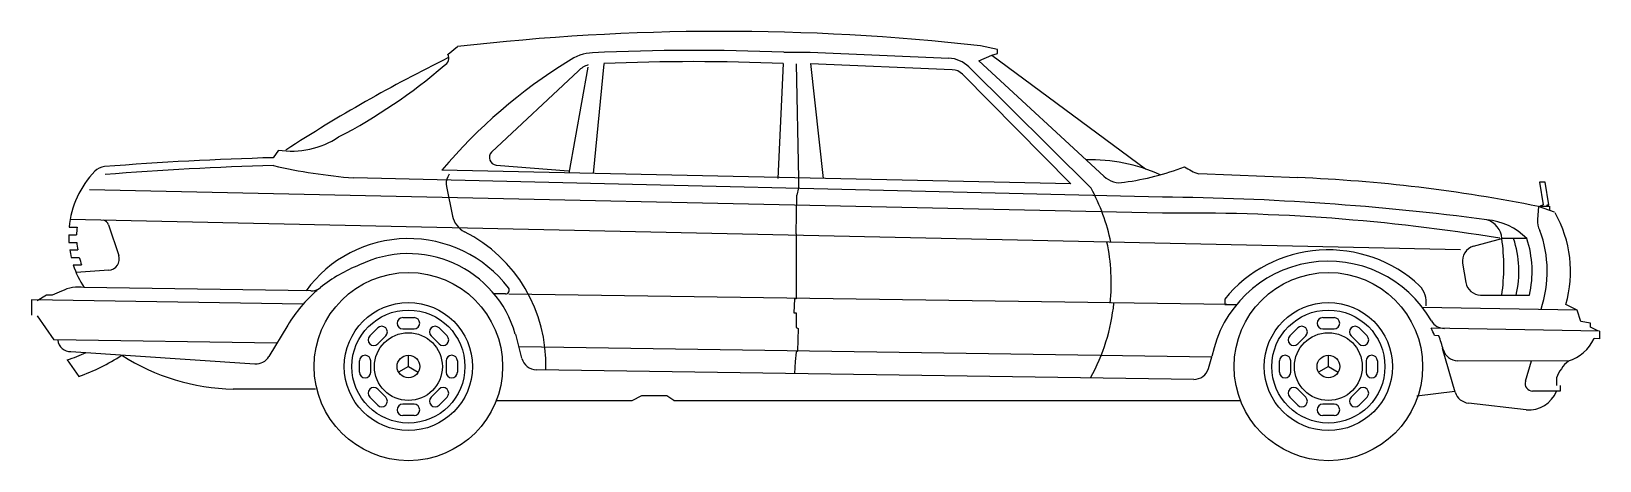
# Model space of a CAD drawing. Extents: x -5.28 to 0, y 0 to 1.45.
import ezdxf

# ---------------------------------------------------------------- set-up
doc = ezdxf.new("R2010")
doc.units = 0
doc.layers.get('0').update_dxf_attribs({"linetype": 'CONTINUOUS'})
doc.layers.add('CAR_DTL', color=7, linetype='CONTINUOUS')

msp = doc.modelspace()

# ---------------------------------------------------------------- linework, layer by layer
at = {"color": 0, "linetype": 'BYBLOCK'}
for p, q in [((-3.8798, 1.3716), (-3.8481, 1.397)), ((-2.7487, 1.3779), (-2.6598, 1.3779)), ((-2.6598, 1.3779), (-2.193, 1.3578)), ((-2.0287, 1.3868), (-2.0858, 1.3995)), ((-2.0477, 1.3678), (-2.0287, 1.3741)), ((-2.0287, 1.3741), (-2.0287, 1.3868)), ((-3.4088, 1.328), (-3.4725, 0.9705)), ((-3.3546, 1.3384), (-3.3906, 0.9687)), ((-2.7504, 1.3399), (-2.7686, 0.9525)), ((-2.6586, 1.3397), (-2.1812, 1.3192)), ((-2.6586, 1.3397), (-2.6162, 0.9525)), ((-2.0922, 1.3487), (-2.0477, 1.3678)), ((-1.6704, 0.9594), (-2.0922, 1.3487)), ((-2.0477, 1.3678), (-1.5304, 0.9842)), ((-3.4406, 1.3154), (-3.7332, 1.0406)), ((-1.7824, 0.9336), (-2.1472, 1.304)), ((-4.4513, 1.0477), (-4.4684, 1.0222)), ((-1.7824, 0.9336), (-3.9006, 0.9798)), ((-3.7174, 0.9975), (-3.4735, 0.9779)), ((-1.0176, 0.9547), (-1.3513, 0.9675)), ((-0.2064, 0.8572), (-0.2096, 0.8138)), ((-0.1524, 0.8382), (-0.2064, 0.8572)), ((-0.4699, 0.7112), (-5.1527, 0.8134)), ((-5.0234, 0.7954), (-4.989, 0.6923)), ((-5.1575, 0.762), (-5.1309, 0.762)), ((-5.1562, 0.7874), (-5.1294, 0.7874)), ((-0.4256, 0.7233), (-0.3302, 0.7493)), ((-0.2459, 0.7493), (-0.3302, 0.7493)), ((-5.1568, 0.7366), (-5.1301, 0.7366)), ((-5.1541, 0.7112), (-5.1271, 0.7112)), ((-5.1492, 0.6858), (-5.1218, 0.6858)), ((-5.1421, 0.6604), (-5.1139, 0.6604)), ((-5.0225, 0.6423), (-5.1324, 0.6344)), ((-0.4624, 0.6659), (-0.4516, 0.6012)), ((-4.3424, 0.5726), (-5.1054, 0.5842)), ((-5.2832, 0.5423), (-5.2832, 0.4915)), ((-5.2324, 0.5588), (-5.2641, 0.5397)), ((-5.2134, 0.5588), (-5.2324, 0.5588)), ((-5.1816, 0.5715), (-5.2134, 0.5588)), ((-0.4015, 0.5588), (-0.2372, 0.5588)), ((-5.2641, 0.4889), (-5.2078, 0.4076)), ((-0.0762, 0.508), (-0.5974, 0.5171)), ((-0.0762, 0.508), (-0.1143, 0.5271)), ((-0.0635, 0.4699), (-0.0762, 0.508)), ((-4.4196, 0.4572), (-4.4831, 0.3515)), ((-3.631, 0.3456), (-3.6511, 0.4263)), ((-0.0318, 0.4636), (-0.0635, 0.4699)), ((-0.0318, 0.4508), (-0.0318, 0.4636)), ((-0.0063, 0.4381), (-0.0318, 0.4508)), ((-0.0007, 0.4369), (-0.0007, 0.4115)), ((-0.4868, 0.2308), (-0.5301, 0.3785)), ((-0.0007, 0.4115), (-0.0195, 0.4118)), ((-5.1624, 0.3399), (-5.1238, 0.2841)), ((-5.1498, 0.3683), (-4.53, 0.327)), ((-1.3185, 0.3109), (-1.3068, 0.3509)), ((-0.1059, 0.3363), (-0.4792, 0.3371)), ((-1.3681, 0.2743), (-3.5824, 0.3067)), ((-0.1461, 0.2794), (-0.1461, 0.254)), ((-4.3264, 0.2413), (-4.6037, 0.2413)), ((-3.2592, 0.2032), (-3.2264, 0.2199)), ((-3.2264, 0.2199), (-3.1424, 0.2199)), ((-3.1424, 0.2199), (-3.119, 0.2044)), ((-0.6159, 0.2193), (-0.488, 0.2348)), ((-3.717, 0.2032), (-3.2592, 0.2032)), ((-3.1191, 0.2032), (-1.2106, 0.2032)), ((-0.2477, 0.1714), (-0.4424, 0.1945))]:
    msp.add_line(p, q, dxfattribs=at)
for centre, radius in [((-4.0132, 0.3175), 0.3175), ((-0.9144, 0.3175), 0.3175), ((-4.0132, 0.3175), 0.2159), ((-0.9144, 0.3175), 0.2159), ((-4.0132, 0.3175), 0.1143), ((-0.9144, 0.3175), 0.1143)]:
    msp.add_circle(centre, radius, dxfattribs=at)
for centre, radius, start, end in [((-2.9559, -6.2929), 7.7414, 83.54663, 96.61792), ((-3.3854, 1.224), 0.1524, 92.7239, 125.6466), ((-3.0512, -5.8007), 7.185, 87.58764, 92.72392), ((-1.5902, -3.2945), 5.1862, 116.1991, 123.1471), ((-5.1156, 2.7532), 1.8739, 297.5753, 310.7441), ((-2.5364, -0.17), 1.7842, 121.7117, 139.874), ((-3.9053, 1.3589), 0.0284, 296.5651, 26.5651), ((-3.3862, 1.2621), 0.0762, 106.4592, 135.5787), ((-3.0512, -5.8007), 7.1469, 87.58836, 92.43367), ((-2.1834, 1.2684), 0.0508, 44.5578, 87.5305), ((-4.4069, 1.3312), 0.2869, 261.0886, 303.5896), ((-4.1776, -9.8136), 10.8397, 91.53706, 94.54729), ((-3.715, 1.0228), 0.0254, 135.5787, 264.6855), ((-4.842, 0.758), 0.3155, 136.1542, 174.6517), ((-5.033, 0.9414), 0.0508, 94.5473, 136.1542), ((-1.6173, 1.0141), 0.0762, 225.8814, 281.9957), ((-1.7321, 1.877), 0.9466, 277.9309, 290.6332), ((-1.284, 1.161), 0.2048, 235.9972, 250.8078), ((-1.2214, -4.1571), 5.1161, 78.5567, 87.7172), ((-1.5452, -8.0089), 8.8981, 82.48194, 89.53624), ((-5.0475, 0.7874), 0.0254, 18.4349, 73.1957), ((-0.4001, 0.5968), 0.2168, 44.6882, 84.9527), ((-0.3996, 0.7459), 0.0694, 2.8222, 74.4975), ((-0.1595, 0.805), 0.0508, 170.0033, 213.9502), ((-0.4999, 0.6385), 0.4011, 343.8763, 29.514), ((-4.842, 0.758), 0.3155, 179.2717, 183.887), ((-4.842, 0.758), 0.2889, 174.1568, 179.2046), ((-0.9906, 0.6541), 0.6672, 351.7928, 8.2072), ((-0.5783, 0.6385), 0.3503, 346.8431, 18.4292), ((-0.5783, 0.6385), 0.4011, 341.5539, 20.1295), ((-4.842, 0.758), 0.3155, 188.5277, 193.2257), ((-4.842, 0.758), 0.2889, 184.2461, 189.3209), ((-5.0252, 0.6803), 0.0381, 274.0856, 18.4349), ((-4.0132, 0.3239), 0.3746, 16.0104, 116.0917), ((-0.4122, 0.6743), 0.0508, 105.2551, 189.4623), ((-4.842, 0.758), 0.3155, 198.0162, 213.4208), ((-4.842, 0.758), 0.2889, 194.4708, 199.7435), ((-4.0029, 0.2068), 0.4861, 111.1064, 129.1088), ((-0.9144, 0.2731), 0.4001, 29.7521, 168.7739), ((-5.1245, 0.4636), 0.1221, 81.0274, 117.8973), ((-4.3416, 0.6234), 0.0508, 269.1319, 309.1088), ((-0.4015, 0.6096), 0.0508, 189.4623, 270), ((-4.0029, 0.2068), 0.4861, 130.8255, 148.997), ((-5.1506, 0.4124), 0.0441, 187.7652, 271.0322), ((-0.9144, 0.2731), 0.4001, 14.7543, 21.6859), ((-0.4784, 0.3879), 0.0508, 194.7543, 269.1319), ((-0.147, 0.4706), 0.1404, 287.01, 335.2532), ((-5.37, 0.9679), 0.6614, 288.2886, 294.2594), ((-5.37, 0.9679), 0.7268, 289.7997, 302.5992), ((-4.5868, 0.9679), 0.7268, 237.4008, 268.6669), ((-4.5267, 0.3777), 0.0508, 266.1859, 328.997), ((-3.5817, 0.3575), 0.0508, 193.9323, 269.1319), ((-0.0158, 0.2301), 0.1393, 130.3267, 159.2856), ((-1.3673, 0.3251), 0.0508, 269.1319, 343.6765), ((-0.4381, 0.2451), 0.0508, 196.3235, 265.1355), ((-0.2392, 0.2709), 0.0998, 265.1355, 338.8753)]:
    msp.add_arc(centre, radius, start, end, dxfattribs=at)
at = {"layer": 'CAR_DTL'}
for p, q in [((-2.7074, 1.3384), (-2.6987, 0.9525)), ((-1.7137, 0.9194), (-2.1258, 1.3284)), ((-1.4732, 0.8887), (-4.1981, 0.9541)), ((-3.8762, 0.9666), (-3.8805, 0.958)), ((-2.6987, 0.9525), (-2.6987, 0.9207)), ((-1.4732, 0.8347), (-5.0869, 0.9136)), ((-3.8849, 0.925), (-3.8645, 0.8251)), ((-2.6987, 0.9207), (-2.705, 0.8954)), ((-0.2032, 0.9398), (-0.1905, 0.8636)), ((-0.1842, 0.9398), (-0.2032, 0.9398)), ((-0.1714, 0.8636), (-0.1842, 0.9398)), ((-2.7074, 0.7656), (-2.705, 0.8954)), ((-0.2037, 0.8584), (-0.1699, 0.8584)), ((-0.1905, 0.8636), (-0.2032, 0.8572)), ((-0.1778, 0.8636), (-0.1714, 0.8636)), ((-0.1778, 0.8572), (-0.1778, 0.8636)), ((-0.1699, 0.8584), (-0.1699, 0.8455)), ((-2.7074, 0.7656), (-2.7074, 0.5463)), ((-4.3674, 0.5285), (-5.2832, 0.5423)), ((-3.6861, 0.5627), (-3.725, 0.5633)), ((-1.256, 0.5266), (-3.6745, 0.5621)), ((-2.7124, 0.5463), (-2.7149, 0.4988)), ((-2.7074, 0.5463), (-2.7124, 0.5463)), ((-1.2636, 0.5461), (-1.2636, 0.5271)), ((-4.0322, 0.4826), (-3.9941, 0.4826)), ((-2.7149, 0.4988), (-2.7074, 0.4988)), ((-2.7074, 0.4988), (-2.7074, 0.4489)), ((-1.2636, 0.5271), (-1.2255, 0.5271)), ((-0.9335, 0.4826), (-0.8953, 0.4826)), ((-4.1434, 0.4208), (-4.1165, 0.4477)), ((-4.0322, 0.4445), (-3.9941, 0.4445)), ((-3.9099, 0.4477), (-3.883, 0.4208)), ((-2.7074, 0.4489), (-2.6999, 0.4465)), ((-2.6999, 0.4465), (-2.7025, 0.3692)), ((-1.0446, 0.4208), (-1.0177, 0.4477)), ((-0.9335, 0.4445), (-0.8953, 0.4445)), ((-0.8111, 0.4477), (-0.7842, 0.4208)), ((-0.0007, 0.4369), (-0.5681, 0.4467)), ((-0.5427, 0.4209), (-0.5571, 0.4226)), ((-4.4563, 0.3962), (-5.2078, 0.4076)), ((-4.1165, 0.3938), (-4.0895, 0.4208)), ((-3.9369, 0.4208), (-3.9099, 0.3938)), ((-1.3072, 0.3496), (-3.6405, 0.3838)), ((-1.0177, 0.3938), (-0.9907, 0.4208)), ((-0.8381, 0.4208), (-0.8111, 0.3938)), ((-4.1783, 0.2984), (-4.1783, 0.3365)), ((-4.1402, 0.2984), (-4.1402, 0.3365)), ((-4.0132, 0.3175), (-4.0462, 0.2984)), ((-4.0132, 0.3175), (-4.0132, 0.3556)), ((-4.0132, 0.3175), (-3.9802, 0.2984)), ((-3.8862, 0.3365), (-3.8862, 0.2984)), ((-3.8481, 0.3365), (-3.8481, 0.2984)), ((-2.71, 0.3342), (-2.7124, 0.2942)), ((-2.7074, 0.3665), (-2.71, 0.3342)), ((-2.7025, 0.3692), (-2.7074, 0.3665)), ((-1.0795, 0.2984), (-1.0795, 0.3365)), ((-1.0414, 0.2984), (-1.0414, 0.3365)), ((-0.9144, 0.3175), (-0.9474, 0.2984)), ((-0.9144, 0.3175), (-0.9144, 0.3556)), ((-0.9144, 0.3175), (-0.8814, 0.2984)), ((-0.7874, 0.3365), (-0.7874, 0.2984)), ((-0.7493, 0.3365), (-0.7493, 0.2984)), ((-0.2509, 0.2678), (-0.2298, 0.3365)), ((-4.1165, 0.1873), (-4.1434, 0.2142)), ((-4.0895, 0.2142), (-4.1165, 0.2412)), ((-3.9099, 0.2412), (-3.9369, 0.2142)), ((-3.883, 0.2142), (-3.9099, 0.1873)), ((-1.0177, 0.1873), (-1.0446, 0.2142)), ((-0.9907, 0.2142), (-1.0177, 0.2412)), ((-0.8111, 0.2412), (-0.8381, 0.2142)), ((-0.7842, 0.2142), (-0.8111, 0.1873)), ((-0.1333, 0.2349), (-0.2266, 0.2349)), ((-0.1333, 0.254), (-0.1333, 0.2349)), ((-3.9941, 0.1905), (-4.0322, 0.1905)), ((-0.8953, 0.1905), (-0.9335, 0.1905)), ((-3.9941, 0.1524), (-4.0322, 0.1524)), ((-0.8953, 0.1524), (-0.9335, 0.1524))]:
    msp.add_line(p, q, dxfattribs=at)
for centre, radius in [((-4.0132, 0.3175), 0.1905), ((-0.9144, 0.3175), 0.1905), ((-4.0132, 0.3175), 0.0381), ((-0.9144, 0.3175), 0.0381)]:
    msp.add_circle(centre, radius, dxfattribs=at)
for centre, radius, start, end in [((-2.1973, 1.2563), 0.1016, 45.2143, 87.5305), ((-1.7161, 0.4464), 0.569, 65.565, 91.4896), ((-4.1776, -9.8136), 10.8131, 91.53706, 94.54729), ((-4.0522, 2.7974), 1.8491, 257.0172, 265.4744), ((-3.8351, 0.9352), 0.0508, 153.2796, 191.5637), ((-2.3032, 0.6008), 0.6701, 11.7189, 28.3888), ((-3.7898, 0.8404), 0.0762, 191.5637, 243.209), ((-1.3818, -5.6316), 6.467, 80.70391, 90.80943), ((-4.0132, 0.3239), 0.4254, 37.5487, 144.1738), ((-4.0488, 0.3274), 0.4984, 357.8563, 63.209), ((-0.6228, 0.6385), 0.3503, 346.8431, 18.4292), ((-2.3032, 0.6008), 0.6574, 353.946, 11.974), ((-0.9144, 0.2604), 0.4508, 47.0382, 140.7731), ((-3.686, 0.5754), 0.0127, 269.1319, 37.5487), ((-0.6673, 0.5333), 0.0828, 352.5876, 43.4458), ((-2.3032, 0.6008), 0.6701, 331.3305, 354.0446), ((-4.0322, 0.4636), 0.0191, 90, 270), ((-3.9941, 0.4636), 0.0191, 270, 90), ((-0.9335, 0.4636), 0.0191, 90, 270), ((-0.8953, 0.4636), 0.0191, 270, 90), ((-4.103, 0.4342), 0.0191, 315, 135), ((-3.9234, 0.4342), 0.0191, 45, 225), ((-1.0042, 0.4342), 0.0191, 315, 135), ((-0.8246, 0.4342), 0.0191, 45, 225), ((-0.9144, 0.2731), 0.3874, 22.7175, 26.6285), ((-0.523, 0.4968), 0.0508, 209.7521, 269.1319), ((-4.1299, 0.4073), 0.0191, 135, 315), ((-3.8965, 0.4073), 0.0191, 225, 45), ((-1.0311, 0.4073), 0.0191, 135, 315), ((-0.7977, 0.4073), 0.0191, 225, 45), ((-4.1593, 0.3365), 0.0191, 0, 180), ((-3.8672, 0.3365), 0.0191, 0, 180), ((-1.0604, 0.3365), 0.0191, 0, 180), ((-0.7683, 0.3365), 0.0191, 0, 180), ((-4.1593, 0.2984), 0.0191, 180, 0), ((-3.8672, 0.2984), 0.0191, 180, 0), ((-1.0604, 0.2984), 0.0191, 180, 0), ((-0.7683, 0.2984), 0.0191, 180, 0), ((-0.2266, 0.2604), 0.0254, 162.8973, 270), ((-4.1299, 0.2277), 0.0191, 45, 225), ((-4.103, 0.2008), 0.0191, 225, 45), ((-3.9234, 0.2008), 0.0191, 135, 315), ((-3.8965, 0.2277), 0.0191, 315, 135), ((-1.0311, 0.2277), 0.0191, 45, 225), ((-1.0042, 0.2008), 0.0191, 225, 45), ((-0.8246, 0.2008), 0.0191, 135, 315), ((-0.7977, 0.2277), 0.0191, 315, 135), ((-4.0322, 0.1714), 0.0191, 90, 270), ((-3.9941, 0.1714), 0.0191, 270, 90), ((-0.9335, 0.1714), 0.0191, 90, 270), ((-0.8953, 0.1714), 0.0191, 270, 90)]:
    msp.add_arc(centre, radius, start, end, dxfattribs=at)

doc.saveas('drawing.dxf')
